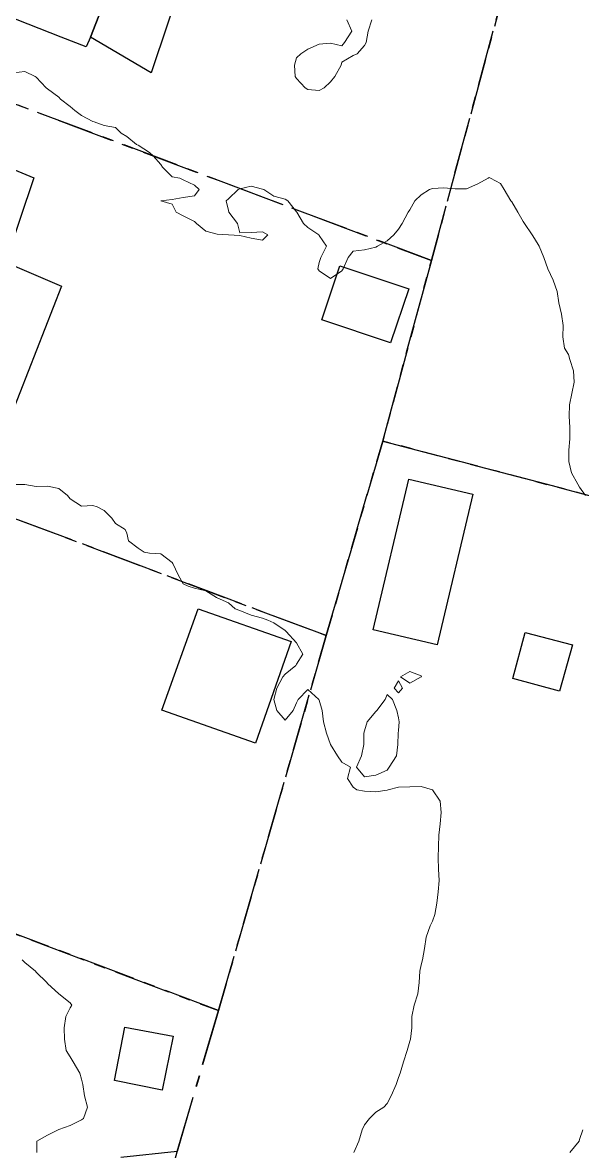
# Model space of a CAD drawing. Header units: centimetres. Extents: x 0 to 642158, y -847 to 649707.
# Drawn here: x 617805.65 to 617830.37, y 621122.79 to 621172.63 of the extents above; entities that cross this region are included whole.
import ezdxf

# ---------------------------------------------------------------- set-up
doc = ezdxf.new("R2010")
doc.units = ezdxf.units.CM
doc.header["$MEASUREMENT"] = 0
doc.linetypes.add('CENTERX2', pattern=[4, 2.5, -0.5, 0.5, -0.5])
doc.layers.add('SPW_batiments', color=7, linetype='Continuous')
doc.layers.add('SPW_parcellaire cadastral', color=7, linetype='CENTERX2', lineweight=25, true_color=0xff0542)
doc.layers.add('WAL_topographie 0.5', color=253, linetype='Continuous', lineweight=20)

msp = doc.modelspace()

# ---------------------------------------------------------------- linework, layer by layer
at = {"layer": 'SPW_batiments'}
for points in [[(617811.005, 621178.028), (617808.647, 621171.985), (617808.463, 621171.552), (617807.362, 621171.984), (617801.029, 621174.484), (617803.09, 621179.689), (617803.596, 621180.967), (617811.005, 621178.028)], [(617811.334, 621170.4), (617808.647, 621171.985), (617811.005, 621178.028), (617813.554, 621177.041), (617811.334, 621170.4)], [(617806.147, 621165.767), (617804.898, 621162.051), (617807.364, 621160.985), (617804.799, 621154.401), (617802.147, 621155.438), (617804.764, 621161.967), (617797.373, 621164.942), (617798.713, 621168.867), (617806.147, 621165.767)], [(617822.714, 621160.869), (617821.898, 621158.486), (617818.864, 621159.503), (617819.664, 621161.886), (617822.714, 621160.869)], [(617821.136, 621145.822), (617822.708, 621152.471), (617825.531, 621151.804), (617823.959, 621145.155), (617821.136, 621145.822)], [(617817.516, 621145.303), (617815.933, 621140.819), (617811.8, 621142.268), (617813.4, 621146.752), (617817.516, 621145.303)], [(617829.933, 621145.154), (617829.366, 621143.104), (617827.3, 621143.67), (617827.85, 621145.704), (617829.933, 621145.154)], [(617812.302, 621127.885), (617811.818, 621125.502), (617809.718, 621125.918), (617810.168, 621128.285), (617812.302, 621127.885)]]:
    msp.add_lwpolyline(points, dxfattribs=at)
at = {"layer": 'SPW_parcellaire cadastral'}
for points in [[(617828.176, 621178.722), (617823.704, 621162.124), (617795.995, 621172.535), (617802.102, 621188.648), (617828.176, 621178.722)], [(617828.176, 621178.722), (617829.43, 621182.905), (617869.023, 621172.716), (617860.557, 621143.859), (617821.552, 621154.15), (617823.704, 621162.124), (617828.176, 621178.722)], [(617789.77, 621156.576), (617795.995, 621172.535), (617823.704, 621162.124), (617821.552, 621154.15), (617819.06, 621145.562), (617789.77, 621156.576)], [(617783.559, 621140.612), (617789.77, 621156.576), (617819.06, 621145.562), (617814.302, 621129.008), (617783.559, 621140.612)], [(617808.375, 621107.823), (617812.477, 621122.791), (617814.302, 621129.008), (617819.06, 621145.562), (617821.552, 621154.15), (617860.557, 621143.859), (617853.735, 621120.38), (617808.375, 621107.823)], [(617783.559, 621140.612), (617814.302, 621129.008), (617812.477, 621122.791), (617776.404, 621118.923), (617776.409, 621122.378), (617780.11, 621131.865), (617783.559, 621140.612)]]:
    msp.add_lwpolyline(points, dxfattribs=at)
at = {"layer": 'WAL_topographie 0.5'}
for points in [[(617819.964, 621172.75), (617820.183, 621172.25), (617819.868, 621171.75), (617819.75, 621171.596), (617819.25, 621171.71), (617818.75, 621171.675), (617818.25, 621171.452), (617817.933, 621171.25), (617817.75, 621171.067), (617817.656, 621170.75), (617817.687, 621170.25), (617817.75, 621170.163), (617818.124, 621169.75), (617818.25, 621169.673), (617818.75, 621169.634)], [(617818.75, 621169.634), (617818.974, 621169.75), (617819.25, 621170.017), (617819.447, 621170.25), (617819.721, 621170.75), (617819.75, 621170.875), (617820.25, 621171.168), (617820.428, 621171.25), (617820.75, 621171.607), (617820.819, 621171.75), (617820.907, 621172.25), (617821.073, 621172.75)], [(617805.25, 621170.401), (617805.75, 621170.463), (617806.21, 621170.25), (617806.25, 621170.223), (617806.698, 621169.75), (617806.75, 621169.697), (617807.25, 621169.337), (617807.332, 621169.25), (617807.75, 621168.926), (617807.954, 621168.75), (617808.25, 621168.528), (617808.75, 621168.266), (617808.813, 621168.25), (617809.25, 621168.088), (617809.75, 621167.993), (617810.008, 621167.75), (617810.25, 621167.596), (617810.679, 621167.25), (617810.75, 621167.208), (617811.25, 621166.897), (617811.411, 621166.75), (617811.75, 621166.354), (617811.837, 621166.25), (617812.25, 621165.809), (617812.6, 621165.75), (617812.75, 621165.682), (617813.25, 621165.442), (617813.442, 621165.25), (617813.25, 621164.972), (617812.75, 621164.898), (617812.25, 621164.809), (617811.75, 621164.75), (617812.25, 621164.607), (617812.429, 621164.25), (617812.75, 621164.095), (617813.25, 621163.844), (617813.329, 621163.75), (617813.75, 621163.417), (617814.25, 621163.288), (617814.75, 621163.25), (617814.751, 621163.25), (617815.25, 621163.227), (617815.75, 621163.111), (617816.25, 621163.013), (617816.487, 621163.25), (617816.25, 621163.395), (617815.75, 621163.354), (617815.25, 621163.35), (617815.145, 621163.75), (617814.764, 621164.25), (617814.75, 621164.333), (617814.636, 621164.75), (617814.75, 621164.839), (617815.176, 621165.25), (617815.25, 621165.29), (617815.75, 621165.398), (617816.25, 621165.267), (617816.298, 621165.25), (617816.75, 621164.962), (617817.25, 621164.823), (617817.357, 621164.75), (617817.75, 621164.272), (617817.762, 621164.25), (617818.059, 621163.75), (617818.25, 621163.579), (617818.731, 621163.25), (617818.75, 621163.225), (617819.078, 621162.75), (617818.818, 621162.25), (617818.75, 621162.036), (617818.691, 621161.75), (617818.75, 621161.673), (617819.25, 621161.321), (617819.75, 621161.673), (617819.812, 621161.75), (617820.023, 621162.25), (617820.25, 621162.528), (617820.75, 621162.588), (617821.25, 621162.707), (617821.327, 621162.75), (617821.75, 621162.984), (617822.048, 621163.25), (617822.25, 621163.508), (617822.413, 621163.75), (617822.681, 621164.25), (617822.75, 621164.356), (617822.967, 621164.75), (617823.25, 621165.016), (617823.625, 621165.25), (617823.75, 621165.296), (617824.25, 621165.333), (617824.75, 621165.286), (617825.25, 621165.286), (617825.75, 621165.506), (617826.206, 621165.75), (617826.25, 621165.787), (617826.306, 621165.75), (617826.75, 621165.515), (617826.914, 621165.25), (617827.217, 621164.75), (617827.25, 621164.707), (617827.519, 621164.25), (617827.75, 621163.839), (617827.808, 621163.75), (617828.148, 621163.25), (617828.25, 621163.095), (617828.463, 621162.75), (617828.661, 621162.25), (617828.75, 621162), (617828.84, 621161.75), (617829.081, 621161.25), (617829.25, 621160.75), (617829.25, 621160.75), (617829.331, 621160.25), (617829.443, 621159.75), (617829.519, 621159.25), (617829.505, 621158.75), (617829.587, 621158.25), (617829.75, 621157.974), (617829.819, 621157.75), (617829.978, 621157.25), (617830.011, 621156.75), (617829.906, 621156.25), (617829.803, 621155.75), (617829.782, 621155.25), (617829.813, 621154.75), (617829.821, 621154.25), (617829.778, 621153.75), (617829.769, 621153.25), (617829.896, 621152.75), (617830.164, 621152.25), (617830.25, 621152.12), (617830.505, 621151.75)], [(617805.25, 621152.227), (617805.75, 621152.236), (617806.25, 621152.147), (617806.75, 621152.167), (617807.25, 621152.058), (617807.631, 621151.75), (617807.75, 621151.594), (617808.25, 621151.273), (617808.75, 621151.311), (617808.95, 621151.25), (617809.25, 621151.092), (617809.592, 621150.75), (617809.75, 621150.519), (617810.188, 621150.25), (617810.25, 621150.083), (617810.333, 621149.75), (617810.75, 621149.417), (617811.028, 621149.25), (617811.25, 621149.201), (617811.75, 621149.167), (617812.25, 621148.788), (617812.28, 621148.75), (617812.518, 621148.25), (617812.75, 621147.856), (617812.969, 621147.75), (617813.25, 621147.652), (617813.75, 621147.546), (617814.214, 621147.25), (617814.25, 621147.225), (617814.75, 621147.009), (617815.042, 621146.75), (617815.25, 621146.674), (617815.75, 621146.467), (617816.25, 621146.34), (617816.482, 621146.25), (617816.75, 621146.128), (617817.25, 621145.787), (617817.297, 621145.75), (617817.75, 621145.25), (617817.75, 621145.25), (617818.023, 621144.75), (617817.75, 621144.3), (617817.718, 621144.25), (617817.25, 621143.858), (617817.145, 621143.75), (617816.884, 621143.25), (617816.75, 621142.75), (617816.875, 621142.25), (617817.25, 621141.83), (617817.6, 621142.25), (617817.75, 621142.596), (617817.817, 621142.75), (617818.25, 621143.183), (617818.731, 621142.75), (617818.75, 621142.712), (617818.875, 621142.25), (617818.941, 621141.75), (617819.073, 621141.25), (617819.25, 621140.75), (617819.25, 621140.75), (617819.555, 621140.25), (617819.75, 621139.981), (617820.125, 621139.75), (617820, 621139.25), (617820.25, 621138.875), (617820.417, 621138.75), (617820.75, 621138.694), (617821.25, 621138.663), (617821.75, 621138.734), (617821.795, 621138.75), (617822.25, 621138.875), (617822.75, 621138.886), (617823.25, 621138.908), (617823.75, 621138.75), (617823.75, 621138.75), (617824.091, 621138.25), (617824.138, 621137.75), (617824.093, 621137.25), (617824.031, 621136.75), (617824.011, 621136.25), (617823.997, 621135.75), (617824.023, 621135.25), (617824.046, 621134.75), (617823.996, 621134.25), (617823.947, 621133.75), (617823.855, 621133.25), (617823.75, 621132.955), (617823.654, 621132.75), (617823.474, 621132.25), (617823.396, 621131.75), (617823.314, 621131.25), (617823.25, 621131.023), (617823.197, 621130.75), (617823.17, 621130.25), (617823.107, 621129.75), (617822.941, 621129.25), (617822.838, 621128.75), (617822.844, 621128.25), (617822.781, 621127.75), (617822.75, 621127.656), (617822.634, 621127.25), (617822.467, 621126.75), (617822.321, 621126.25), (617822.25, 621126.05), (617822.143, 621125.75), (617821.932, 621125.25), (617821.75, 621124.902), (617821.598, 621124.75), (617821.25, 621124.528), (617820.964, 621124.25), (617820.75, 621123.962), (617820.642, 621123.75), (617820.495, 621123.25), (617820.273, 621122.75)], [(617823.264, 621143.75), (617823.25, 621143.737), (617822.75, 621143.467), (617822.345, 621143.75), (617822.75, 621143.986), (617823.25, 621143.781), (617823.264, 621143.75)], [(617822.425, 621143.25), (617822.25, 621143.031), (617822.055, 621143.25), (617822.25, 621143.568), (617822.425, 621143.25)], [(617821.836, 621139.75), (617821.75, 621139.63), (617821.25, 621139.398), (617820.75, 621139.333), (617820.393, 621139.75), (617820.62, 621140.25), (617820.726, 621140.75), (617820.717, 621141.25), (617820.75, 621141.365), (617820.861, 621141.75), (617821.25, 621142.21), (617821.295, 621142.25), (617821.657, 621142.75), (617821.75, 621142.96), (617821.985, 621142.75), (617822.179, 621142.25), (617822.25, 621141.938), (617822.275, 621141.75), (617822.25, 621141.375), (617822.242, 621141.25), (617822.228, 621140.75), (617822.167, 621140.25), (617821.836, 621139.75)], [(617805.64, 621131.25), (617805.75, 621131.132), (617806.218, 621130.75), (617806.25, 621130.712), (617806.73, 621130.25), (617806.75, 621130.212), (617807.25, 621129.75), (617807.25, 621129.75), (617807.75, 621129.35), (617807.822, 621129.25), (617807.75, 621129.125), (617807.563, 621128.75), (617807.494, 621128.25), (617807.5, 621127.75), (617807.571, 621127.25), (617807.75, 621126.97), (617807.887, 621126.75), (617808.183, 621126.25), (617808.25, 621125.978), (617808.313, 621125.75), (617808.389, 621125.25), (617808.521, 621124.75), (617808.341, 621124.25), (617808.25, 621124.182), (617807.75, 621123.937), (617807.25, 621123.764), (617807.218, 621123.75), (617806.75, 621123.508), (617806.28, 621123.25), (617806.276, 621122.75)], [(617830.388, 621123.75), (617830.25, 621123.317), (617830.223, 621123.25), (617829.811, 621122.75)]]:
    msp.add_lwpolyline(points, dxfattribs=at)

doc.saveas('drawing.dxf')
